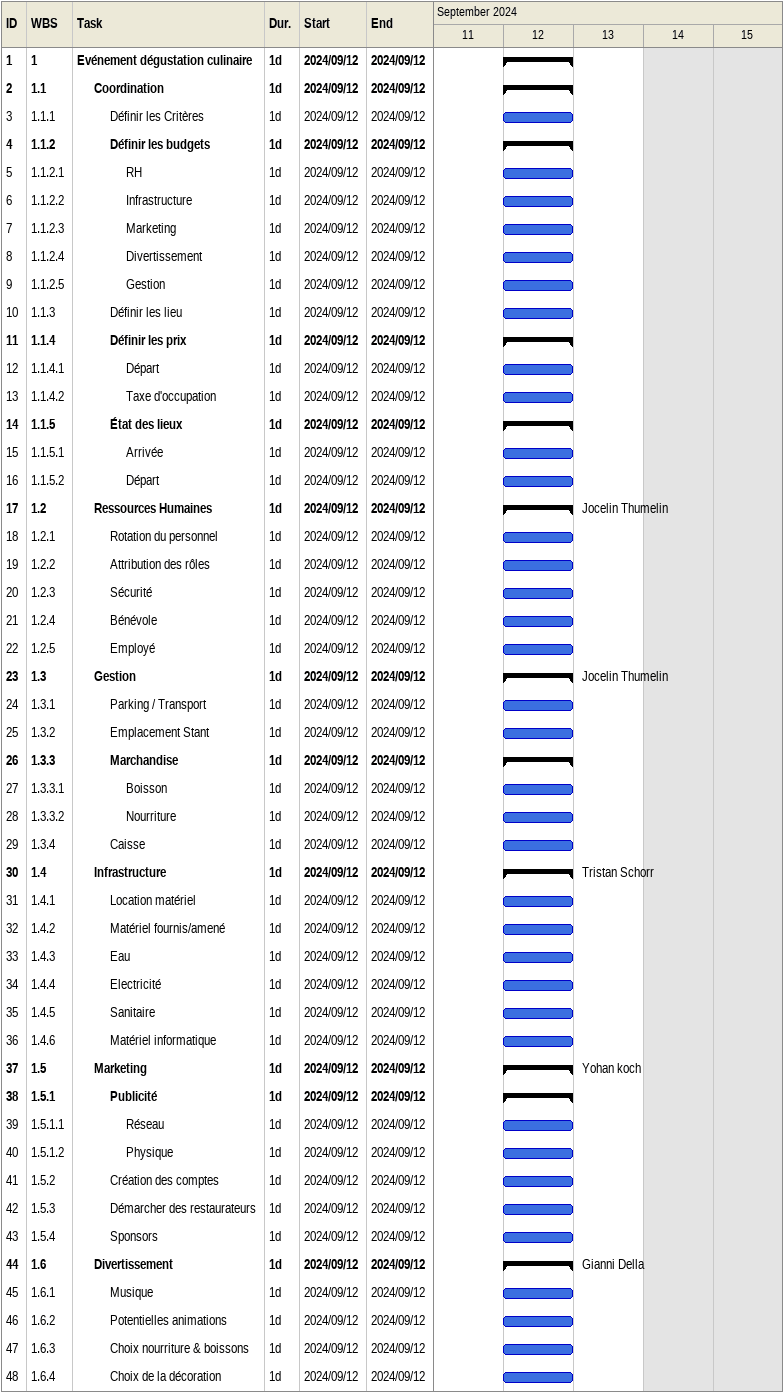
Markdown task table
| ID | WBS | Task | Duration | Start | Finish | Resources |
|---|---|---|---|---|---|---|
| 1 | 1 | **Evénement dégustation culinaire** | 1d | 2024-09-12 | 2024-09-12 |  |
| 2 | 1.1 | **Coordination** | 1d | 2024-09-12 | 2024-09-12 |  |
| 3 | 1.1.1 | Définir les Critères | 1d | 2024-09-12 | 2024-09-12 |  |
| 4 | 1.1.2 | **Définir les budgets** | 1d | 2024-09-12 | 2024-09-12 |  |
| 5 | 1.1.2.1 | RH | 1d | 2024-09-12 | 2024-09-12 |  |
| 6 | 1.1.2.2 | Infrastructure | 1d | 2024-09-12 | 2024-09-12 |  |
| 7 | 1.1.2.3 | Marketing | 1d | 2024-09-12 | 2024-09-12 |  |
| 8 | 1.1.2.4 | Divertissement | 1d | 2024-09-12 | 2024-09-12 |  |
| 9 | 1.1.2.5 | Gestion | 1d | 2024-09-12 | 2024-09-12 |  |
| 10 | 1.1.3 | Définir les lieu | 1d | 2024-09-12 | 2024-09-12 |  |
| 11 | 1.1.4 | **Définir les prix** | 1d | 2024-09-12 | 2024-09-12 |  |
| 12 | 1.1.4.1 | Départ | 1d | 2024-09-12 | 2024-09-12 |  |
| 13 | 1.1.4.2 | Taxe d'occupation | 1d | 2024-09-12 | 2024-09-12 |  |
| 14 | 1.1.5 | **État des lieux** | 1d | 2024-09-12 | 2024-09-12 |  |
| 15 | 1.1.5.1 | Arrivée | 1d | 2024-09-12 | 2024-09-12 |  |
| 16 | 1.1.5.2 | Départ | 1d | 2024-09-12 | 2024-09-12 |  |
| 17 | 1.2 | **Ressources Humaines** | 1d | 2024-09-12 | 2024-09-12 | Jocelin Thumelin |
| 18 | 1.2.1 | Rotation du personnel | 1d | 2024-09-12 | 2024-09-12 |  |
| 19 | 1.2.2 | Attribution des rôles | 1d | 2024-09-12 | 2024-09-12 |  |
| 20 | 1.2.3 | Sécurité | 1d | 2024-09-12 | 2024-09-12 |  |
| 21 | 1.2.4 | Bénévole | 1d | 2024-09-12 | 2024-09-12 |  |
| 22 | 1.2.5 | Employé | 1d | 2024-09-12 | 2024-09-12 |  |
| 23 | 1.3 | **Gestion** | 1d | 2024-09-12 | 2024-09-12 | Jocelin Thumelin |
| 24 | 1.3.1 | Parking / Transport | 1d | 2024-09-12 | 2024-09-12 |  |
| 25 | 1.3.2 | Emplacement Stant | 1d | 2024-09-12 | 2024-09-12 |  |
| 26 | 1.3.3 | **Marchandise** | 1d | 2024-09-12 | 2024-09-12 |  |
| 27 | 1.3.3.1 | Boisson | 1d | 2024-09-12 | 2024-09-12 |  |
| 28 | 1.3.3.2 | Nourriture | 1d | 2024-09-12 | 2024-09-12 |  |
| 29 | 1.3.4 | Caisse | 1d | 2024-09-12 | 2024-09-12 |  |
| 30 | 1.4 | **Infrastructure** | 1d | 2024-09-12 | 2024-09-12 | Tristan Schorr |
| 31 | 1.4.1 | Location matériel | 1d | 2024-09-12 | 2024-09-12 |  |
| 32 | 1.4.2 | Matériel fournis/amené | 1d | 2024-09-12 | 2024-09-12 |  |
| 33 | 1.4.3 | Eau | 1d | 2024-09-12 | 2024-09-12 |  |
| 34 | 1.4.4 | Electricité | 1d | 2024-09-12 | 2024-09-12 |  |
| 35 | 1.4.5 | Sanitaire | 1d | 2024-09-12 | 2024-09-12 |  |
| 36 | 1.4.6 | Matériel informatique | 1d | 2024-09-12 | 2024-09-12 |  |
| 37 | 1.5 | **Marketing** | 1d | 2024-09-12 | 2024-09-12 | Yohan koch |
| 38 | 1.5.1 | **Publicité** | 1d | 2024-09-12 | 2024-09-12 |  |
| 39 | 1.5.1.1 | Réseau | 1d | 2024-09-12 | 2024-09-12 |  |
| 40 | 1.5.1.2 | Physique | 1d | 2024-09-12 | 2024-09-12 |  |
| 41 | 1.5.2 | Création des comptes | 1d | 2024-09-12 | 2024-09-12 |  |
| 42 | 1.5.3 | Démarcher des restaurateurs | 1d | 2024-09-12 | 2024-09-12 |  |
| 43 | 1.5.4 | Sponsors | 1d | 2024-09-12 | 2024-09-12 |  |
| 44 | 1.6 | **Divertissement** | 1d | 2024-09-12 | 2024-09-12 | Gianni Della |
| 45 | 1.6.1 | Musique | 1d | 2024-09-12 | 2024-09-12 |  |
| 46 | 1.6.2 | Potentielles animations | 1d | 2024-09-12 | 2024-09-12 |  |
| 47 | 1.6.3 | Choix nourriture & boissons | 1d | 2024-09-12 | 2024-09-12 |  |
| 48 | 1.6.4 | Choix de la décoration | 1d | 2024-09-12 | 2024-09-12 |  |
